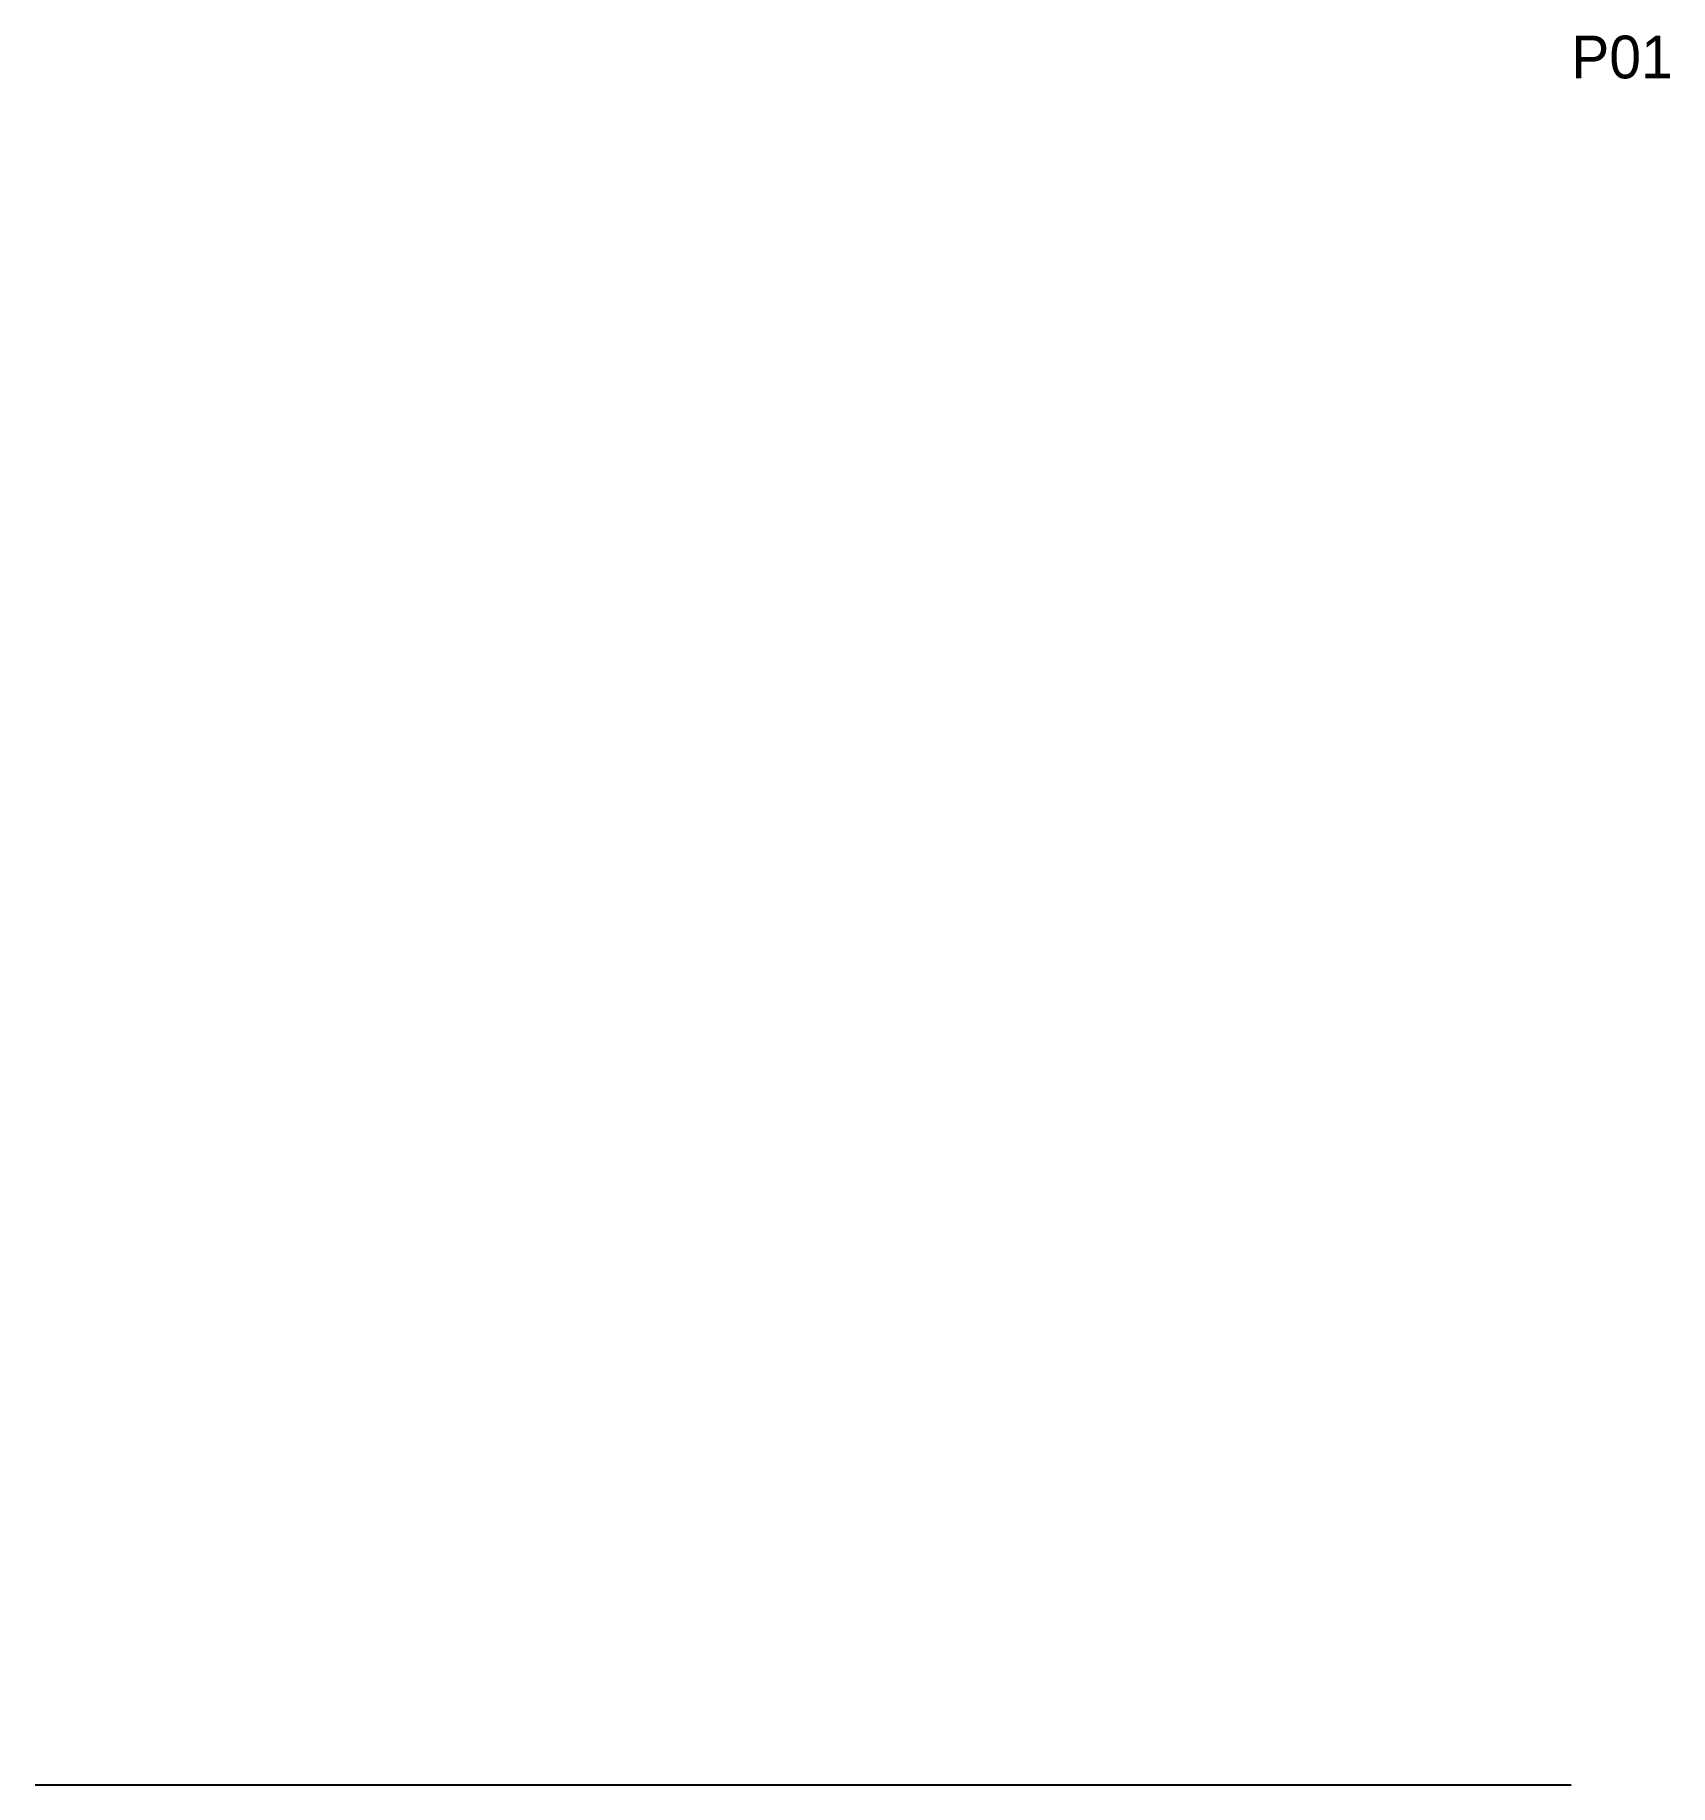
# Model space of a CAD drawing. Header units: millimetres. Extents: x 110 to 206, y 100 to 203.
import ezdxf

# ---------------------------------------------------------------- set-up
doc = ezdxf.new("R2010")
doc.units = ezdxf.units.MM
doc.layers.add('MURI', color=7, linetype='Continuous')

# ---------------------------------------------------------------- blocks, each defined once
blk = doc.blocks.new('PORTA')
blk.add_line((0, 0), (0, 90))

msp = doc.modelspace()

# ---------------------------------------------------------------- block references
at = {"layer": 'MURI'}
ref = msp.add_blockref('PORTA', (200, 100), dxfattribs=dict(at, xscale=2, rotation=90))
ref.add_attrib('TAG1', 'P01', (200, 200), dxfattribs={"height": 2.5})

doc.saveas('drawing.dxf')
